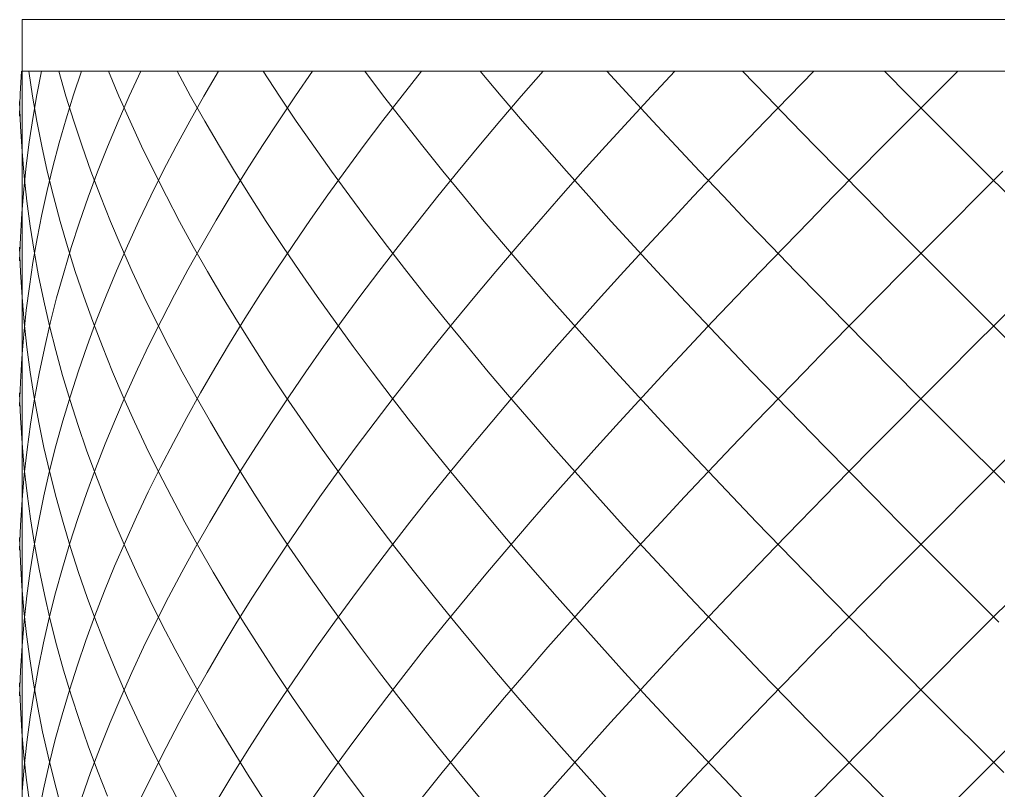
# Model space of a CAD drawing. Header units: millimetres. Extents: x -13140 to 14823, y 100 to 6213.
# Drawn here: x -10460.2 to -10269.9, y 2630.1 to 2780 of the extents above; entities that cross this region are included whole.
import ezdxf

# ---------------------------------------------------------------- set-up
doc = ezdxf.new("R2010")
doc.units = ezdxf.units.MM
doc.layers.add('E-LITE-EQPM', color=33, linetype='Continuous', lineweight=9)

# ---------------------------------------------------------------- blocks, each defined once
blk = doc.blocks.new('FP_5-ELEVAÇÃO 1 SUÍTE')
at = {"layer": 'E-LITE-EQPM'}
for p, q in [((-10460.04, 2765.59), (-10459.79, 2770)), ((-10459.65, 2770), (-10459.65, 2580)), ((-10457.66, 2765.13), (-10458.38, 2770)), ((-10456.83, 2765.39), (-10455.93, 2770)), ((-10451.17, 2765.13), (-10452.57, 2770)), ((-10449.69, 2765.35), (-10448.14, 2770)), ((-10440.86, 2765.13), (-10442.9, 2770)), ((-10438.86, 2765.1), (-10436.6, 2770)), ((-10426.93, 2765.13), (-10429.57, 2770)), ((-10424.34, 2765.14), (-10421.51, 2770)), ((-10409.65, 2765.13), (-10412.85, 2770)), ((-10406.54, 2765.17), (-10403.2, 2770)), ((-10389.39, 2765.13), (-10393.07, 2770)), ((-10385.81, 2765.19), (-10382.02, 2770)), ((-10366.53, 2765.13), (-10370.63, 2770)), ((-10362.62, 2765.13), (-10358.4, 2770)), ((-10341.54, 2765.13), (-10345.97, 2770)), ((-10337.33, 2765.13), (-10332.8, 2770)), ((-10314.91, 2765.13), (-10319.59, 2770)), ((-10310.49, 2765.13), (-10305.75, 2770)), ((-10287.18, 2765.13), (-10292.01, 2770)), ((-10282.63, 2765.13), (-10277.77, 2770)), ((-10460.18, 2761.19), (-10460.04, 2765.59)), ((-10460, 2759.22), (-10460.17, 2764.06)), ((-10456.82, 2760.26), (-10457.66, 2765.13)), ((-10457.63, 2760.78), (-10456.83, 2765.39)), ((-10449.66, 2760.26), (-10451.17, 2765.13)), ((-10451.13, 2760.69), (-10449.69, 2765.35)), ((-10441.01, 2760.19), (-10438.86, 2765.1)), ((-10438.71, 2760.26), (-10440.86, 2765.13)), ((-10427.08, 2760.28), (-10424.34, 2765.14)), ((-10424.18, 2760.26), (-10426.93, 2765.13)), ((-10409.8, 2760.33), (-10406.54, 2765.17)), ((-10406.37, 2760.26), (-10409.65, 2765.13)), ((-10389.53, 2760.37), (-10385.81, 2765.19)), ((-10385.62, 2760.26), (-10389.39, 2765.13)), ((-10366.78, 2760.26), (-10362.62, 2765.13)), ((-10362.36, 2760.26), (-10366.53, 2765.13)), ((-10341.81, 2760.26), (-10337.33, 2765.13)), ((-10337.05, 2760.26), (-10341.54, 2765.13)), ((-10315.2, 2760.26), (-10310.49, 2765.13)), ((-10310.2, 2760.26), (-10314.91, 2765.13)), ((-10287.48, 2760.26), (-10282.63, 2765.13)), ((-10282.33, 2760.26), (-10287.18, 2765.13)), ((-10458.32, 2756.16), (-10457.63, 2760.78)), ((-10455.87, 2755.38), (-10456.82, 2760.26)), ((-10452.47, 2756.04), (-10451.13, 2760.69)), ((-10448.04, 2755.38), (-10449.66, 2760.26)), ((-10443.06, 2755.29), (-10441.01, 2760.19)), ((-10436.45, 2755.38), (-10438.71, 2760.26)), ((-10429.71, 2755.42), (-10427.08, 2760.28)), ((-10421.34, 2755.38), (-10424.18, 2760.26)), ((-10412.97, 2755.5), (-10409.8, 2760.33)), ((-10402.99, 2755.38), (-10406.37, 2760.26)), ((-10393.17, 2755.56), (-10389.53, 2760.37)), ((-10381.78, 2755.38), (-10385.62, 2760.26)), ((-10370.88, 2755.38), (-10366.78, 2760.26)), ((-10358.14, 2755.38), (-10362.36, 2760.26)), ((-10346.25, 2755.38), (-10341.81, 2760.26)), ((-10332.52, 2755.38), (-10337.05, 2760.26)), ((-10319.88, 2755.38), (-10315.2, 2760.26)), ((-10305.46, 2755.38), (-10310.2, 2760.26)), ((-10292.31, 2755.38), (-10287.48, 2760.26)), ((-10277.47, 2755.38), (-10282.33, 2760.26)), ((-10459.7, 2754.38), (-10460, 2759.22)), ((-10458.9, 2751.55), (-10458.32, 2756.16)), ((-10453.7, 2751.39), (-10452.47, 2756.04)), ((-10459.29, 2749.53), (-10459.7, 2754.38)), ((-10454.79, 2750.51), (-10455.87, 2755.38)), ((-10446.31, 2750.51), (-10448.04, 2755.38)), ((-10445, 2750.39), (-10443.06, 2755.29)), ((-10434.09, 2750.51), (-10436.45, 2755.38)), ((-10432.25, 2750.56), (-10429.71, 2755.42)), ((-10418.4, 2750.51), (-10421.34, 2755.38)), ((-10416.05, 2750.67), (-10412.97, 2755.5)), ((-10399.53, 2750.51), (-10402.99, 2755.38)), ((-10396.73, 2750.74), (-10393.17, 2755.56)), ((-10377.87, 2750.51), (-10381.78, 2755.38)), ((-10374.91, 2750.51), (-10370.88, 2755.38)), ((-10353.85, 2750.51), (-10358.14, 2755.38)), ((-10350.63, 2750.51), (-10346.25, 2755.38)), ((-10327.95, 2750.51), (-10332.52, 2755.38)), ((-10324.52, 2750.51), (-10319.88, 2755.38)), ((-10300.69, 2750.51), (-10305.46, 2755.38)), ((-10297.12, 2750.51), (-10292.31, 2755.38)), ((-10272.6, 2750.51), (-10277.47, 2755.38)), ((-10459.38, 2746.94), (-10458.9, 2751.55)), ((-10454.83, 2746.74), (-10453.7, 2751.39)), ((-10453.61, 2745.64), (-10454.79, 2750.51)), ((-10446.82, 2745.48), (-10445, 2750.39)), ((-10444.46, 2745.64), (-10446.31, 2750.51)), ((-10434.68, 2745.7), (-10432.25, 2750.56)), ((-10431.63, 2745.64), (-10434.09, 2750.51)), ((-10419.04, 2745.84), (-10416.05, 2750.67)), ((-10415.36, 2745.64), (-10418.4, 2750.51)), ((-10400.22, 2745.93), (-10396.73, 2750.74)), ((-10395.99, 2745.64), (-10399.53, 2750.51)), ((-10378.88, 2745.64), (-10374.91, 2750.51)), ((-10373.89, 2745.64), (-10377.87, 2750.51)), ((-10354.95, 2745.64), (-10350.63, 2750.51)), ((-10349.51, 2745.64), (-10353.85, 2750.51)), ((-10329.12, 2745.64), (-10324.52, 2750.51)), ((-10323.34, 2745.64), (-10327.95, 2750.51)), ((-10301.91, 2745.64), (-10297.12, 2750.51)), ((-10295.89, 2745.64), (-10300.69, 2750.51)), ((-10273.85, 2745.64), (-10268.97, 2750.51)), ((-10267.72, 2745.64), (-10272.6, 2750.51)), ((-10458.76, 2744.69), (-10459.29, 2749.53)), ((-10459.75, 2742.33), (-10459.38, 2746.94)), ((-10455.85, 2742.08), (-10454.83, 2746.74)), ((-10458.12, 2739.84), (-10458.76, 2744.69)), ((-10452.3, 2740.77), (-10453.61, 2745.64)), ((-10448.53, 2740.58), (-10446.82, 2745.48)), ((-10442.51, 2740.77), (-10444.46, 2745.64)), ((-10437.01, 2740.84), (-10434.68, 2745.7)), ((-10429.07, 2740.77), (-10431.63, 2745.64)), ((-10421.93, 2741), (-10419.04, 2745.84)), ((-10412.24, 2740.77), (-10415.36, 2745.64)), ((-10403.62, 2741.12), (-10400.22, 2745.93)), ((-10392.36, 2740.77), (-10395.99, 2745.64)), ((-10382.77, 2740.77), (-10378.88, 2745.64)), ((-10369.84, 2740.77), (-10373.89, 2745.64)), ((-10359.22, 2740.77), (-10354.95, 2745.64)), ((-10345.12, 2740.77), (-10349.51, 2745.64)), ((-10333.69, 2740.77), (-10329.12, 2745.64)), ((-10318.68, 2740.77), (-10323.34, 2745.64)), ((-10306.67, 2740.77), (-10301.91, 2745.64)), ((-10291.08, 2740.77), (-10295.89, 2745.64)), ((-10278.72, 2740.77), (-10273.85, 2745.64)), ((-10460.02, 2737.72), (-10459.75, 2742.33)), ((-10456.77, 2737.43), (-10455.85, 2742.08)), ((-10439.23, 2735.98), (-10437.01, 2740.84)), ((-10424.74, 2736.17), (-10421.93, 2741)), ((-10406.94, 2736.3), (-10403.62, 2741.12)), ((-10457.36, 2735), (-10458.12, 2739.84)), ((-10450.89, 2735.9), (-10452.3, 2740.77)), ((-10450.13, 2735.67), (-10448.53, 2740.58)), ((-10440.45, 2735.9), (-10442.51, 2740.77)), ((-10426.4, 2735.9), (-10429.07, 2740.77)), ((-10409.02, 2735.9), (-10412.24, 2740.77)), ((-10388.66, 2735.9), (-10392.36, 2740.77)), ((-10386.59, 2735.9), (-10382.77, 2740.77)), ((-10365.72, 2735.9), (-10369.84, 2740.77)), ((-10363.44, 2735.9), (-10359.22, 2740.77)), ((-10340.67, 2735.9), (-10345.12, 2740.77)), ((-10338.21, 2735.9), (-10333.69, 2740.77)), ((-10314, 2735.9), (-10318.68, 2740.77)), ((-10311.41, 2735.9), (-10306.67, 2740.77)), ((-10286.24, 2735.9), (-10291.08, 2740.77)), ((-10283.58, 2735.9), (-10278.72, 2740.77)), ((-10460.18, 2733.11), (-10460.02, 2737.72)), ((-10457.58, 2732.78), (-10456.77, 2737.43)), ((-10460, 2730.89), (-10460.17, 2735.76)), ((-10451.61, 2730.77), (-10450.13, 2735.67)), ((-10449.36, 2731.03), (-10450.89, 2735.9)), ((-10441.35, 2731.12), (-10439.23, 2735.98)), ((-10438.28, 2731.03), (-10440.45, 2735.9)), ((-10427.44, 2731.34), (-10424.74, 2736.17)), ((-10423.63, 2731.03), (-10426.4, 2735.9)), ((-10410.17, 2731.49), (-10406.94, 2736.3)), ((-10405.72, 2731.03), (-10409.02, 2735.9)), ((-10390.34, 2731.03), (-10386.59, 2735.9)), ((-10384.88, 2731.03), (-10388.66, 2735.9)), ((-10367.59, 2731.03), (-10363.44, 2735.9)), ((-10361.55, 2731.03), (-10365.72, 2735.9)), ((-10342.68, 2731.03), (-10338.21, 2735.9)), ((-10336.18, 2731.03), (-10340.67, 2735.9)), ((-10316.11, 2731.03), (-10311.41, 2735.9)), ((-10309.28, 2731.03), (-10314, 2735.9)), ((-10288.42, 2731.03), (-10283.58, 2735.9)), ((-10281.39, 2731.03), (-10286.24, 2735.9)), ((-10456.48, 2730.16), (-10457.36, 2735)), ((-10458.28, 2728.13), (-10457.58, 2732.78)), ((-10430.05, 2726.51), (-10427.44, 2731.34)), ((-10413.32, 2726.68), (-10410.17, 2731.49)), ((-10459.7, 2726.02), (-10460, 2730.89)), ((-10455.49, 2725.31), (-10456.48, 2730.16)), ((-10452.98, 2725.87), (-10451.61, 2730.77)), ((-10447.71, 2726.15), (-10449.36, 2731.03)), ((-10443.36, 2726.26), (-10441.35, 2731.12)), ((-10436, 2726.15), (-10438.28, 2731.03)), ((-10420.77, 2726.15), (-10423.63, 2731.03)), ((-10402.32, 2726.15), (-10405.72, 2731.03)), ((-10394.01, 2726.15), (-10390.34, 2731.03)), ((-10381.03, 2726.15), (-10384.88, 2731.03)), ((-10371.67, 2726.15), (-10367.59, 2731.03)), ((-10357.31, 2726.15), (-10361.55, 2731.03)), ((-10347.1, 2726.15), (-10342.68, 2731.03)), ((-10331.64, 2726.15), (-10336.18, 2731.03)), ((-10320.78, 2726.15), (-10316.11, 2731.03)), ((-10304.53, 2726.15), (-10309.28, 2731.03)), ((-10293.25, 2726.15), (-10288.42, 2731.03)), ((-10276.53, 2726.15), (-10281.39, 2731.03)), ((-10458.88, 2723.47), (-10458.28, 2728.13)), ((-10459.28, 2721.15), (-10459.7, 2726.02)), ((-10454.23, 2720.96), (-10452.98, 2725.87)), ((-10445.96, 2721.28), (-10447.71, 2726.15)), ((-10445.26, 2721.4), (-10443.36, 2726.26)), ((-10433.62, 2721.28), (-10436, 2726.15)), ((-10432.55, 2721.67), (-10430.05, 2726.51)), ((-10417.81, 2721.28), (-10420.77, 2726.15)), ((-10416.38, 2721.86), (-10413.32, 2726.68)), ((-10398.85, 2721.28), (-10402.32, 2726.15)), ((-10397.59, 2721.28), (-10394.01, 2726.15)), ((-10377.1, 2721.28), (-10381.03, 2726.15)), ((-10375.69, 2721.28), (-10371.67, 2726.15)), ((-10353.01, 2721.28), (-10357.31, 2726.15)), ((-10351.47, 2721.28), (-10347.1, 2726.15)), ((-10327.06, 2721.28), (-10331.64, 2726.15)), ((-10325.42, 2721.28), (-10320.78, 2726.15)), ((-10299.76, 2721.28), (-10304.53, 2726.15)), ((-10298.05, 2721.28), (-10293.25, 2726.15)), ((-10271.65, 2721.28), (-10276.53, 2726.15)), ((-10269.92, 2721.28), (-10265.04, 2726.15)), ((-10454.38, 2720.47), (-10455.49, 2725.31)), ((-10459.37, 2718.82), (-10458.88, 2723.47)), ((-10419.35, 2717.05), (-10416.38, 2721.86)), ((-10458.75, 2716.29), (-10459.28, 2721.15)), ((-10455.37, 2716.06), (-10454.23, 2720.96)), ((-10453.16, 2715.63), (-10454.38, 2720.47)), ((-10447.06, 2716.54), (-10445.26, 2721.4)), ((-10444.09, 2716.41), (-10445.96, 2721.28)), ((-10434.96, 2716.84), (-10432.55, 2721.67)), ((-10431.14, 2716.41), (-10433.62, 2721.28)), ((-10414.76, 2716.41), (-10417.81, 2721.28)), ((-10401.1, 2716.41), (-10397.59, 2721.28)), ((-10395.29, 2716.41), (-10398.85, 2721.28)), ((-10379.64, 2716.41), (-10375.69, 2721.28)), ((-10373.11, 2716.41), (-10377.1, 2721.28)), ((-10355.79, 2716.41), (-10351.47, 2721.28)), ((-10348.66, 2716.41), (-10353.01, 2721.28)), ((-10330.01, 2716.41), (-10325.42, 2721.28)), ((-10322.44, 2716.41), (-10327.06, 2721.28)), ((-10302.84, 2716.41), (-10298.05, 2721.28)), ((-10294.96, 2716.41), (-10299.76, 2721.28)), ((-10274.8, 2716.41), (-10269.92, 2721.28)), ((-10266.77, 2716.41), (-10271.65, 2721.28)), ((-10459.74, 2714.17), (-10459.37, 2718.82)), ((-10458.1, 2711.42), (-10458.75, 2716.29)), ((-10448.74, 2711.68), (-10447.06, 2716.54)), ((-10442.12, 2711.54), (-10444.09, 2716.41)), ((-10437.26, 2712.01), (-10434.96, 2716.84)), ((-10428.56, 2711.54), (-10431.14, 2716.41)), ((-10422.22, 2712.23), (-10419.35, 2717.05)), ((-10411.62, 2711.54), (-10414.76, 2716.41)), ((-10404.52, 2711.54), (-10401.1, 2716.41)), ((-10391.65, 2711.54), (-10395.29, 2716.41)), ((-10383.52, 2711.54), (-10379.64, 2716.41)), ((-10369.04, 2711.54), (-10373.11, 2716.41)), ((-10360.05, 2711.54), (-10355.79, 2716.41)), ((-10344.26, 2711.54), (-10348.66, 2716.41)), ((-10334.57, 2711.54), (-10330.01, 2716.41)), ((-10317.78, 2711.54), (-10322.44, 2716.41)), ((-10307.59, 2711.54), (-10302.84, 2716.41)), ((-10290.14, 2711.54), (-10294.96, 2716.41)), ((-10279.66, 2711.54), (-10274.8, 2716.41)), ((-10460.02, 2709.51), (-10459.74, 2714.17)), ((-10456.39, 2711.16), (-10455.37, 2716.06)), ((-10451.82, 2710.78), (-10453.16, 2715.63)), ((-10457.33, 2706.55), (-10458.1, 2711.42)), ((-10457.29, 2706.25), (-10456.39, 2711.16)), ((-10450.37, 2705.94), (-10451.82, 2710.78)), ((-10450.31, 2706.82), (-10448.74, 2711.68)), ((-10440.03, 2706.67), (-10442.12, 2711.54)), ((-10439.46, 2707.18), (-10437.26, 2712.01)), ((-10425.87, 2706.67), (-10428.56, 2711.54)), ((-10425, 2707.42), (-10422.22, 2712.23)), ((-10408.39, 2706.67), (-10411.62, 2711.54)), ((-10407.86, 2706.67), (-10404.52, 2711.54)), ((-10387.93, 2706.67), (-10391.65, 2711.54)), ((-10387.33, 2706.67), (-10383.52, 2711.54)), ((-10364.92, 2706.67), (-10369.04, 2711.54)), ((-10364.25, 2706.67), (-10360.05, 2711.54)), ((-10339.8, 2706.67), (-10344.26, 2711.54)), ((-10339.08, 2706.67), (-10334.57, 2711.54)), ((-10313.08, 2706.67), (-10317.78, 2711.54)), ((-10312.32, 2706.67), (-10307.59, 2711.54)), ((-10285.3, 2706.67), (-10290.14, 2711.54)), ((-10284.52, 2706.67), (-10279.66, 2711.54)), ((-10460.18, 2704.86), (-10460.02, 2709.51)), ((-10459.99, 2702.54), (-10460.17, 2707.44)), ((-10456.44, 2701.68), (-10457.33, 2706.55)), ((-10451.77, 2701.96), (-10450.31, 2706.82)), ((-10441.56, 2702.34), (-10439.46, 2707.18)), ((-10437.84, 2701.79), (-10440.03, 2706.67)), ((-10427.69, 2702.61), (-10425, 2707.42)), ((-10423.09, 2701.79), (-10425.87, 2706.67)), ((-10411.1, 2701.79), (-10407.86, 2706.67)), ((-10405.06, 2701.79), (-10408.39, 2706.67)), ((-10391.06, 2701.79), (-10387.33, 2706.67)), ((-10384.14, 2701.79), (-10387.93, 2706.67)), ((-10368.38, 2701.79), (-10364.25, 2706.67)), ((-10360.73, 2701.79), (-10364.92, 2706.67)), ((-10343.54, 2701.79), (-10339.08, 2706.67)), ((-10335.3, 2701.79), (-10339.8, 2706.67)), ((-10317.02, 2701.79), (-10312.32, 2706.67)), ((-10308.36, 2701.79), (-10313.08, 2706.67)), ((-10289.36, 2701.79), (-10284.52, 2706.67)), ((-10280.45, 2701.79), (-10285.3, 2706.67)), ((-10458.07, 2701.35), (-10457.29, 2706.25)), ((-10448.81, 2701.09), (-10450.37, 2705.94)), ((-10459.69, 2697.63), (-10459.99, 2702.54)), ((-10458.73, 2696.44), (-10458.07, 2701.35)), ((-10455.44, 2696.82), (-10456.44, 2701.68)), ((-10453.11, 2697.1), (-10451.77, 2701.96)), ((-10447.14, 2696.25), (-10448.81, 2701.09)), ((-10443.55, 2697.51), (-10441.56, 2702.34)), ((-10435.55, 2696.92), (-10437.84, 2701.79)), ((-10430.27, 2697.79), (-10427.69, 2702.61)), ((-10420.21, 2696.92), (-10423.09, 2701.79)), ((-10414.26, 2696.92), (-10411.1, 2701.79)), ((-10401.66, 2696.92), (-10405.06, 2701.79)), ((-10394.71, 2696.92), (-10391.06, 2701.79)), ((-10380.27, 2696.92), (-10384.14, 2701.79)), ((-10372.46, 2696.92), (-10368.38, 2701.79)), ((-10356.48, 2696.92), (-10360.73, 2701.79)), ((-10347.95, 2696.92), (-10343.54, 2701.79)), ((-10330.75, 2696.92), (-10335.3, 2701.79)), ((-10321.69, 2696.92), (-10317.02, 2701.79)), ((-10303.6, 2696.92), (-10308.36, 2701.79)), ((-10294.18, 2696.92), (-10289.36, 2701.79)), ((-10275.58, 2696.92), (-10280.45, 2701.79)), ((-10459.27, 2692.73), (-10459.69, 2697.63)), ((-10454.34, 2692.24), (-10453.11, 2697.1)), ((-10445.43, 2692.68), (-10443.55, 2697.51)), ((-10432.76, 2692.98), (-10430.27, 2697.79)), ((-10459.27, 2691.54), (-10458.73, 2696.44)), ((-10454.32, 2691.95), (-10455.44, 2696.82)), ((-10445.36, 2691.41), (-10447.14, 2696.25)), ((-10433.15, 2692.05), (-10435.55, 2696.92)), ((-10417.23, 2692.05), (-10420.21, 2696.92)), ((-10417.33, 2692.05), (-10414.26, 2696.92)), ((-10398.16, 2692.05), (-10401.66, 2696.92)), ((-10398.28, 2692.05), (-10394.71, 2696.92)), ((-10376.33, 2692.05), (-10380.27, 2696.92)), ((-10376.46, 2692.05), (-10372.46, 2696.92)), ((-10352.17, 2692.05), (-10356.48, 2696.92)), ((-10352.31, 2692.05), (-10347.95, 2696.92)), ((-10326.16, 2692.05), (-10330.75, 2696.92)), ((-10326.31, 2692.05), (-10321.69, 2696.92)), ((-10298.83, 2692.05), (-10303.6, 2696.92)), ((-10298.98, 2692.05), (-10294.18, 2696.92)), ((-10270.71, 2692.05), (-10275.58, 2696.92)), ((-10270.87, 2692.05), (-10265.99, 2696.92)), ((-10459.69, 2686.64), (-10459.27, 2691.54)), ((-10458.73, 2687.83), (-10459.27, 2692.73)), ((-10455.46, 2687.38), (-10454.34, 2692.24)), ((-10453.09, 2687.08), (-10454.32, 2691.95)), ((-10447.2, 2687.85), (-10445.43, 2692.68)), ((-10443.47, 2686.56), (-10445.36, 2691.41)), ((-10435.15, 2688.16), (-10432.76, 2692.98)), ((-10430.65, 2687.18), (-10433.15, 2692.05)), ((-10420.3, 2687.18), (-10417.33, 2692.05)), ((-10414.16, 2687.18), (-10417.23, 2692.05)), ((-10401.77, 2687.18), (-10398.28, 2692.05)), ((-10394.59, 2687.18), (-10398.16, 2692.05)), ((-10380.4, 2687.18), (-10376.46, 2692.05)), ((-10372.32, 2687.18), (-10376.33, 2692.05)), ((-10356.62, 2687.18), (-10352.31, 2692.05)), ((-10347.81, 2687.18), (-10352.17, 2692.05)), ((-10330.9, 2687.18), (-10326.31, 2692.05)), ((-10321.53, 2687.18), (-10326.16, 2692.05)), ((-10303.76, 2687.18), (-10298.98, 2692.05)), ((-10294.02, 2687.18), (-10298.83, 2692.05)), ((-10275.74, 2687.18), (-10270.87, 2692.05)), ((-10265.83, 2687.18), (-10270.71, 2692.05)), ((-10458.07, 2682.93), (-10458.73, 2687.83)), ((-10448.87, 2683.01), (-10447.2, 2687.85)), ((-10437.44, 2683.35), (-10435.15, 2688.16)), ((-10459.99, 2681.73), (-10459.69, 2686.64)), ((-10456.45, 2682.52), (-10455.46, 2687.38)), ((-10451.74, 2682.21), (-10453.09, 2687.08)), ((-10441.47, 2681.72), (-10443.47, 2686.56)), ((-10428.04, 2682.31), (-10430.65, 2687.18)), ((-10423.18, 2682.31), (-10420.3, 2687.18)), ((-10411, 2682.31), (-10414.16, 2687.18)), ((-10405.18, 2682.31), (-10401.77, 2687.18)), ((-10390.93, 2682.31), (-10394.59, 2687.18)), ((-10384.27, 2682.31), (-10380.4, 2687.18)), ((-10368.25, 2682.31), (-10372.32, 2687.18)), ((-10360.87, 2682.31), (-10356.62, 2687.18)), ((-10343.39, 2682.31), (-10347.81, 2687.18)), ((-10335.45, 2682.31), (-10330.9, 2687.18)), ((-10316.87, 2682.31), (-10321.53, 2687.18)), ((-10308.52, 2682.31), (-10303.76, 2687.18)), ((-10289.2, 2682.31), (-10294.02, 2687.18)), ((-10280.61, 2682.31), (-10275.74, 2687.18)), ((-10457.29, 2678.03), (-10458.07, 2682.93)), ((-10457.34, 2677.66), (-10456.45, 2682.52)), ((-10450.28, 2677.35), (-10451.74, 2682.21)), ((-10450.42, 2678.18), (-10448.87, 2683.01)), ((-10439.62, 2678.54), (-10437.44, 2683.35)), ((-10425.34, 2677.44), (-10428.04, 2682.31)), ((-10425.96, 2677.44), (-10423.18, 2682.31)), ((-10407.75, 2677.44), (-10411, 2682.31)), ((-10408.49, 2677.44), (-10405.18, 2682.31)), ((-10387.2, 2677.44), (-10390.93, 2682.31)), ((-10388.06, 2677.44), (-10384.27, 2682.31)), ((-10364.11, 2677.44), (-10368.25, 2682.31)), ((-10365.06, 2677.44), (-10360.87, 2682.31)), ((-10338.93, 2677.44), (-10343.39, 2682.31)), ((-10339.95, 2677.44), (-10335.45, 2682.31)), ((-10312.17, 2677.44), (-10316.87, 2682.31)), ((-10313.24, 2677.44), (-10308.52, 2682.31)), ((-10284.36, 2677.44), (-10289.2, 2682.31)), ((-10285.46, 2677.44), (-10280.61, 2682.31)), ((-10460.17, 2676.83), (-10459.99, 2681.73)), ((-10439.37, 2676.88), (-10441.47, 2681.72)), ((-10460.01, 2674.59), (-10460.18, 2679.32)), ((-10456.39, 2673.13), (-10457.29, 2678.03)), ((-10451.86, 2673.35), (-10450.42, 2678.18)), ((-10441.7, 2673.72), (-10439.62, 2678.54)), ((-10458.1, 2672.8), (-10457.34, 2677.66)), ((-10448.7, 2672.48), (-10450.28, 2677.35)), ((-10437.16, 2672.03), (-10439.37, 2676.88)), ((-10428.64, 2672.56), (-10425.96, 2677.44)), ((-10422.53, 2672.56), (-10425.34, 2677.44)), ((-10411.73, 2672.56), (-10408.49, 2677.44)), ((-10404.41, 2672.56), (-10407.75, 2677.44)), ((-10391.77, 2672.56), (-10388.06, 2677.44)), ((-10383.39, 2672.56), (-10387.2, 2677.44)), ((-10369.18, 2672.56), (-10365.06, 2677.44)), ((-10359.91, 2672.56), (-10364.11, 2677.44)), ((-10344.4, 2672.56), (-10339.95, 2677.44)), ((-10334.42, 2672.56), (-10338.93, 2677.44)), ((-10317.93, 2672.56), (-10313.24, 2677.44)), ((-10307.44, 2672.56), (-10312.17, 2677.44)), ((-10290.3, 2672.56), (-10285.46, 2677.44)), ((-10279.5, 2672.56), (-10284.36, 2677.44)), ((-10459.73, 2669.87), (-10460.01, 2674.59)), ((-10458.75, 2667.94), (-10458.1, 2672.8)), ((-10455.37, 2668.23), (-10456.39, 2673.13)), ((-10453.19, 2668.52), (-10451.86, 2673.35)), ((-10447.02, 2667.61), (-10448.7, 2672.48)), ((-10443.67, 2668.91), (-10441.7, 2673.72)), ((-10431.22, 2667.69), (-10428.64, 2672.56)), ((-10419.63, 2667.69), (-10422.53, 2672.56)), ((-10414.87, 2667.69), (-10411.73, 2672.56)), ((-10400.98, 2667.69), (-10404.41, 2672.56)), ((-10395.41, 2667.69), (-10391.77, 2672.56)), ((-10379.51, 2667.69), (-10383.39, 2672.56)), ((-10373.24, 2667.69), (-10369.18, 2672.56)), ((-10355.65, 2667.69), (-10359.91, 2672.56)), ((-10348.81, 2667.69), (-10344.4, 2672.56)), ((-10329.86, 2667.69), (-10334.42, 2672.56)), ((-10322.59, 2667.69), (-10317.93, 2672.56)), ((-10302.68, 2667.69), (-10307.44, 2672.56)), ((-10295.12, 2667.69), (-10290.3, 2672.56)), ((-10274.63, 2667.69), (-10279.5, 2672.56)), ((-10434.85, 2667.19), (-10437.16, 2672.03)), ((-10459.34, 2665.14), (-10459.73, 2669.87)), ((-10454.41, 2663.68), (-10453.19, 2668.52)), ((-10445.54, 2664.09), (-10443.67, 2668.91)), ((-10459.29, 2663.08), (-10458.75, 2667.94)), ((-10454.24, 2663.32), (-10455.37, 2668.23)), ((-10445.22, 2662.75), (-10447.02, 2667.61)), ((-10432.43, 2662.34), (-10434.85, 2667.19)), ((-10433.7, 2662.82), (-10431.22, 2667.69)), ((-10416.64, 2662.82), (-10419.63, 2667.69)), ((-10417.91, 2662.82), (-10414.87, 2667.69)), ((-10397.48, 2662.82), (-10400.98, 2667.69)), ((-10398.96, 2662.82), (-10395.41, 2667.69)), ((-10375.56, 2662.82), (-10379.51, 2667.69)), ((-10377.23, 2662.82), (-10373.24, 2667.69)), ((-10351.33, 2662.82), (-10355.65, 2667.69)), ((-10353.15, 2662.82), (-10348.81, 2667.69)), ((-10325.27, 2662.82), (-10329.86, 2667.69)), ((-10327.21, 2662.82), (-10322.59, 2667.69)), ((-10297.89, 2662.82), (-10302.68, 2667.69)), ((-10299.91, 2662.82), (-10295.12, 2667.69)), ((-10269.76, 2662.82), (-10274.63, 2667.69)), ((-10271.82, 2662.82), (-10266.94, 2667.69)), ((-10458.83, 2660.41), (-10459.34, 2665.14)), ((-10459.7, 2658.22), (-10459.29, 2663.08)), ((-10455.51, 2658.85), (-10454.41, 2663.68)), ((-10452.99, 2658.42), (-10454.24, 2663.32)), ((-10447.3, 2659.28), (-10445.54, 2664.09)), ((-10436.08, 2657.95), (-10433.7, 2662.82)), ((-10420.87, 2657.95), (-10417.91, 2662.82)), ((-10413.55, 2657.95), (-10416.64, 2662.82)), ((-10402.44, 2657.95), (-10398.96, 2662.82)), ((-10393.88, 2657.95), (-10397.48, 2662.82)), ((-10381.16, 2657.95), (-10377.23, 2662.82)), ((-10371.54, 2657.95), (-10375.56, 2662.82)), ((-10357.45, 2657.95), (-10353.15, 2662.82)), ((-10346.95, 2657.95), (-10351.33, 2662.82)), ((-10331.79, 2657.95), (-10327.21, 2662.82)), ((-10320.63, 2657.95), (-10325.27, 2662.82)), ((-10304.69, 2657.95), (-10299.91, 2662.82)), ((-10293.09, 2657.95), (-10297.89, 2662.82)), ((-10276.69, 2657.95), (-10271.82, 2662.82)), ((-10443.31, 2657.88), (-10445.22, 2662.75)), ((-10429.91, 2657.5), (-10432.43, 2662.34)), ((-10458.22, 2655.68), (-10458.83, 2660.41)), ((-10448.95, 2654.47), (-10447.3, 2659.28)), ((-10460, 2653.36), (-10459.7, 2658.22)), ((-10456.5, 2654.02), (-10455.51, 2658.85)), ((-10451.62, 2653.52), (-10452.99, 2658.42)), ((-10441.29, 2653.01), (-10443.31, 2657.88)), ((-10438.35, 2653.08), (-10436.08, 2657.95)), ((-10427.29, 2652.66), (-10429.91, 2657.5)), ((-10423.73, 2653.08), (-10420.87, 2657.95)), ((-10410.37, 2653.08), (-10413.55, 2657.95)), ((-10405.83, 2653.08), (-10402.44, 2657.95)), ((-10390.21, 2653.08), (-10393.88, 2657.95)), ((-10385.01, 2653.08), (-10381.16, 2657.95)), ((-10367.45, 2653.08), (-10371.54, 2657.95)), ((-10361.69, 2653.08), (-10357.45, 2657.95)), ((-10342.53, 2653.08), (-10346.95, 2657.95)), ((-10336.33, 2653.08), (-10331.79, 2657.95)), ((-10315.96, 2653.08), (-10320.63, 2657.95)), ((-10309.44, 2653.08), (-10304.69, 2657.95)), ((-10288.26, 2653.08), (-10293.09, 2657.95)), ((-10281.55, 2653.08), (-10276.69, 2657.95)), ((-10457.49, 2650.95), (-10458.22, 2655.68)), ((-10460.17, 2648.5), (-10460, 2653.36)), ((-10457.37, 2649.18), (-10456.5, 2654.02)), ((-10450.14, 2648.62), (-10451.62, 2653.52)), ((-10450.49, 2649.65), (-10448.95, 2654.47)), ((-10439.17, 2648.14), (-10441.29, 2653.01)), ((-10440.52, 2648.21), (-10438.35, 2653.08)), ((-10424.58, 2647.81), (-10427.29, 2652.66)), ((-10426.49, 2648.21), (-10423.73, 2653.08)), ((-10407.11, 2648.21), (-10410.37, 2653.08)), ((-10409.13, 2648.21), (-10405.83, 2653.08)), ((-10386.47, 2648.21), (-10390.21, 2653.08)), ((-10388.78, 2648.21), (-10385.01, 2653.08)), ((-10363.3, 2648.21), (-10367.45, 2653.08)), ((-10365.86, 2648.21), (-10361.69, 2653.08)), ((-10338.06, 2648.21), (-10342.53, 2653.08)), ((-10340.82, 2648.21), (-10336.33, 2653.08)), ((-10311.25, 2648.21), (-10315.96, 2653.08)), ((-10314.15, 2648.21), (-10309.44, 2653.08)), ((-10283.42, 2648.21), (-10288.26, 2653.08)), ((-10286.4, 2648.21), (-10281.55, 2653.08)), ((-10460.01, 2646.3), (-10460.18, 2651.03)), ((-10456.65, 2646.22), (-10457.49, 2650.95)), ((-10451.92, 2644.84), (-10450.49, 2649.65)), ((-10458.13, 2644.35), (-10457.37, 2649.18)), ((-10448.54, 2643.72), (-10450.14, 2648.62)), ((-10442.58, 2643.33), (-10440.52, 2648.21)), ((-10436.94, 2643.28), (-10439.17, 2648.14)), ((-10429.15, 2643.33), (-10426.49, 2648.21)), ((-10421.76, 2642.97), (-10424.58, 2647.81)), ((-10412.34, 2643.33), (-10409.13, 2648.21)), ((-10403.75, 2643.33), (-10407.11, 2648.21)), ((-10392.48, 2643.33), (-10388.78, 2648.21)), ((-10382.64, 2643.33), (-10386.47, 2648.21)), ((-10369.97, 2643.33), (-10365.86, 2648.21)), ((-10359.08, 2643.33), (-10363.3, 2648.21)), ((-10345.26, 2643.33), (-10340.82, 2648.21)), ((-10333.54, 2643.33), (-10338.06, 2648.21)), ((-10318.84, 2643.33), (-10314.15, 2648.21)), ((-10306.51, 2643.33), (-10311.25, 2648.21)), ((-10291.24, 2643.33), (-10286.4, 2648.21)), ((-10278.56, 2643.33), (-10283.42, 2648.21)), ((-10459.73, 2641.56), (-10460.01, 2646.3)), ((-10455.71, 2641.49), (-10456.65, 2646.22)), ((-10458.77, 2639.52), (-10458.13, 2644.35)), ((-10453.24, 2640.03), (-10451.92, 2644.84)), ((-10446.83, 2638.82), (-10448.54, 2643.72)), ((-10444.53, 2638.46), (-10442.58, 2643.33)), ((-10434.6, 2638.41), (-10436.94, 2643.28)), ((-10431.71, 2638.46), (-10429.15, 2643.33)), ((-10418.86, 2638.13), (-10421.76, 2642.97)), ((-10415.47, 2638.46), (-10412.34, 2643.33)), ((-10400.31, 2638.46), (-10403.75, 2643.33)), ((-10396.11, 2638.46), (-10392.48, 2643.33)), ((-10378.75, 2638.46), (-10382.64, 2643.33)), ((-10374.02, 2638.46), (-10369.97, 2643.33)), ((-10354.81, 2638.46), (-10359.08, 2643.33)), ((-10349.65, 2638.46), (-10345.26, 2643.33)), ((-10328.97, 2638.46), (-10333.54, 2643.33)), ((-10323.49, 2638.46), (-10318.84, 2643.33)), ((-10301.75, 2638.46), (-10306.51, 2643.33)), ((-10296.05, 2638.46), (-10291.24, 2643.33)), ((-10273.69, 2638.46), (-10278.56, 2643.33)), ((-10459.33, 2636.83), (-10459.73, 2641.56)), ((-10454.65, 2636.76), (-10455.71, 2641.49)), ((-10454.45, 2635.21), (-10453.24, 2640.03)), ((-10459.3, 2634.69), (-10458.77, 2639.52)), ((-10445.01, 2633.92), (-10446.83, 2638.82)), ((-10446.37, 2633.59), (-10444.53, 2638.46)), ((-10432.16, 2633.54), (-10434.6, 2638.41)), ((-10434.17, 2633.59), (-10431.71, 2638.46)), ((-10415.85, 2633.28), (-10418.86, 2638.13)), ((-10418.5, 2633.59), (-10415.47, 2638.46)), ((-10396.78, 2633.59), (-10400.31, 2638.46)), ((-10399.65, 2633.59), (-10396.11, 2638.46)), ((-10374.78, 2633.59), (-10378.75, 2638.46)), ((-10378, 2633.59), (-10374.02, 2638.46)), ((-10350.48, 2633.59), (-10354.81, 2638.46)), ((-10353.99, 2633.59), (-10349.65, 2638.46)), ((-10324.37, 2633.59), (-10328.97, 2638.46)), ((-10328.1, 2633.59), (-10323.49, 2638.46)), ((-10296.96, 2633.59), (-10301.75, 2638.46)), ((-10300.84, 2633.59), (-10296.05, 2638.46)), ((-10268.81, 2633.59), (-10273.69, 2638.46)), ((-10272.76, 2633.59), (-10267.88, 2638.46)), ((-10458.83, 2632.09), (-10459.33, 2636.83)), ((-10453.48, 2632.03), (-10454.65, 2636.76)), ((-10459.71, 2629.85), (-10459.3, 2634.69)), ((-10455.55, 2630.4), (-10454.45, 2635.21)), ((-10448.1, 2628.72), (-10446.37, 2633.59)), ((-10443.08, 2629.01), (-10445.01, 2633.92)), ((-10436.53, 2628.72), (-10434.17, 2633.59)), ((-10429.62, 2628.67), (-10432.16, 2633.54)), ((-10421.43, 2628.72), (-10418.5, 2633.59)), ((-10412.76, 2628.44), (-10415.85, 2633.28)), ((-10403.1, 2628.72), (-10399.65, 2633.59)), ((-10393.18, 2628.72), (-10396.78, 2633.59)), ((-10381.91, 2628.72), (-10378, 2633.59)), ((-10370.75, 2628.72), (-10374.78, 2633.59)), ((-10358.28, 2628.72), (-10353.99, 2633.59)), ((-10346.1, 2628.72), (-10350.48, 2633.59)), ((-10332.67, 2628.72), (-10328.1, 2633.59)), ((-10319.72, 2628.72), (-10324.37, 2633.59)), ((-10305.61, 2628.72), (-10300.84, 2633.59)), ((-10292.15, 2628.72), (-10296.96, 2633.59)), ((-10277.63, 2628.72), (-10272.76, 2633.59)), ((-10458.21, 2627.36), (-10458.83, 2632.09)), ((-10452.21, 2627.3), (-10453.48, 2632.03)), ((-10456.53, 2625.58), (-10455.55, 2630.4))]:
    blk.add_line(p, q, dxfattribs=at)
blk = doc.blocks.new('PENDENTE ITACARÉ - PENDENTE ITACARÉ-4645809-ELEVAÇÃO 1 SUÍTE')
at = {"layer": 'E-LITE-EQPM'}
for p, q in [((-10459.65, 2780), (-10459.65, 2770)), ((-10459.65, 2780), (-10059.65, 2780)), ((-10459.65, 2770), (-10059.65, 2770)), ((-10059.65, 2770), (-10459.65, 2770))]:
    blk.add_line(p, q, dxfattribs=at)
blk.add_blockref('FP_5-ELEVAÇÃO 1 SUÍTE', (0, 0), dxfattribs=at)

msp = doc.modelspace()

# ---------------------------------------------------------------- block references
at = {"layer": 'E-LITE-EQPM'}
msp.add_blockref('PENDENTE ITACARÉ - PENDENTE ITACARÉ-4645809-ELEVAÇÃO 1 SUÍTE', (0, 0), dxfattribs=at)

doc.saveas('drawing.dxf')
